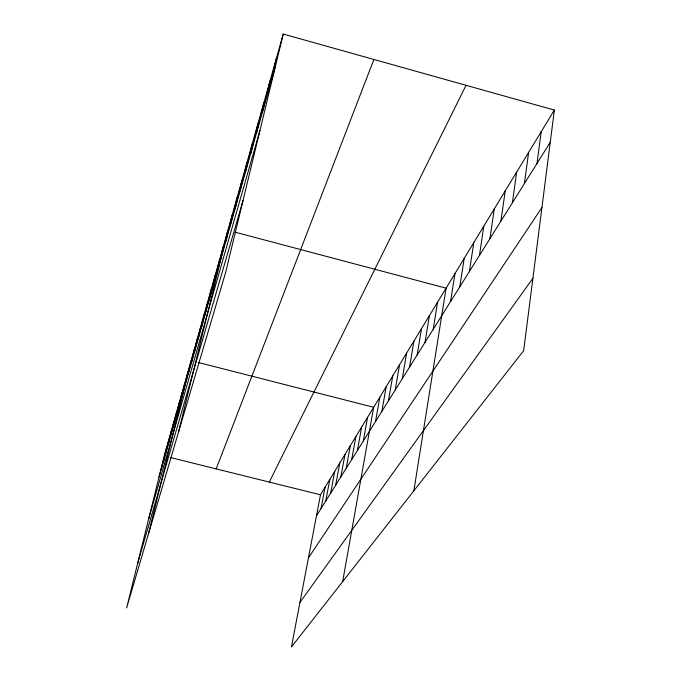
<?xml version="1.0" encoding="UTF-8"?>
<svg xmlns="http://www.w3.org/2000/svg" width="681" height="681" viewBox="0 0 681 681"><rect width="100%" height="100%" fill="white"/><g stroke="black" fill="none" stroke-linecap="round" stroke-linejoin="round"><path stroke-width="1.02" d="M554.368 110.067L523.655 350.706L291.451 646.95L320.479 494.789L554.368 110.067L283.236 34.05L164.232 455.998L126.632 607.903L225.624 272.519L283.236 34.05M537.011 163.44L541.182 131.748M524.404 183.598L528.626 152.408M512.376 202.802L516.649 172.114M500.901 221.138L505.208 190.935M489.937 238.665L494.27 208.922M479.45 255.418L483.799 226.135M469.413 271.455L473.78 242.623M459.794 286.829L464.17 258.431M450.567 301.572L454.951 273.6M413.861 490.78L446.098 288.165L234.996 232.144M433.201 329.323L437.585 302.16M425.021 342.398L429.396 315.626M417.147 354.971L421.522 328.582M409.57 367.085L413.929 341.07M402.267 378.755L406.617 353.099M395.227 390.009L399.56 364.71M381.871 411.35L386.17 386.731M388.434 400.862L392.75 375.912M375.529 421.471L379.819 397.185M342.654 581.625L373.673 407.289L198.231 362.471M363.305 441.007L367.553 417.359M357.406 450.43L361.628 427.098M351.702 459.547L355.899 436.521M340.832 476.913L344.986 454.474M346.186 468.375L350.357 445.646M335.656 485.195L339.785 463.037M325.765 500.995L329.842 479.39M330.634 493.214L334.737 471.337M321.04 508.545L325.092 487.204M262.551 111.727L270.042 80.835M268.884 89.398L276.477 58.021M225.615 242.07L232.408 214.268M230.221 225.828L237.107 197.609M235.022 208.871L242.01 180.235M240.044 191.165L247.118 162.095M245.288 172.659L252.464 143.146M250.778 153.285L258.056 123.329M256.524 132.999L263.905 102.576M188.279 373.818L194.238 349.617M191.421 362.718L197.456 338.193M194.681 351.226L200.793 326.369M198.052 339.308L204.249 314.12M201.559 326.965L207.824 301.419M205.185 314.145L211.544 288.25M208.956 300.84L215.4 274.579M212.881 287.007L219.401 260.38M216.958 272.63L223.564 245.611M178.575 431.907L227.897 230.255M161.295 469.039L166.564 447.749M163.627 460.799L168.956 439.245M166.036 452.303L171.433 430.477M168.522 443.535L173.978 421.445M171.084 434.495L176.609 412.116M173.732 425.148L179.324 402.488M176.464 415.504L182.125 392.545M179.29 405.527L185.028 382.271M182.21 395.21L188.024 371.647M148.296 534.5L191.123 360.658M159.031 477.032L275.533 65.921M148.654 518.956L259.929 130.514M137.639 563.434L242.981 200.657M216.175 468.894L373.878 59.468M269.301 482.08L466.051 85.312M316.461 515.866L550.257 142.278M308.442 557.875L541.931 207.518M299.946 602.421L532.9 278.291M170.361 457.513L320.479 494.789"/></g></svg>
